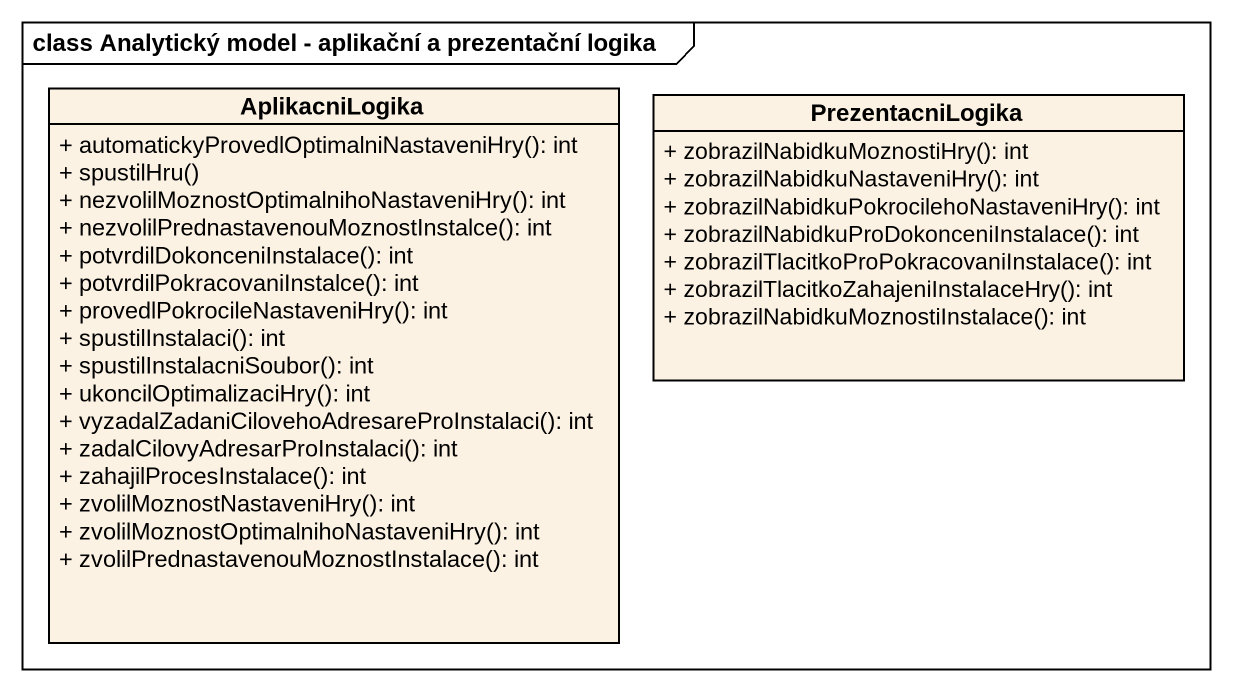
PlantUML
@startuml
mainframe class Analytický model - aplikační a prezentační logika
hide circle
hide empty members
skinparam classAttributeIconSize 0
class AplikacniLogika {
  + automatickyProvedlOptimalniNastaveniHry(): int
  + spustilHru()
  + nezvolilMoznostOptimalnihoNastaveniHry(): int
  + nezvolilPrednastavenouMoznostInstalce(): int
  + potvrdilDokonceniInstalace(): int
  + potvrdilPokracovaniInstalce(): int
  + provedlPokrocileNastaveniHry(): int
  + spustilInstalaci(): int
  + spustilInstalacniSoubor(): int
  + ukoncilOptimalizaciHry(): int
  + vyzadalZadaniCilovehoAdresareProInstalaci(): int
  + zadalCilovyAdresarProInstalaci(): int
  + zahajilProcesInstalace(): int
  + zvolilMoznostNastaveniHry(): int
  + zvolilMoznostOptimalnihoNastaveniHry(): int
  + zvolilPrednastavenouMoznostInstalace(): int
}
class PrezentacniLogika {
  + zobrazilNabidkuMoznostiHry(): int
  + zobrazilNabidkuNastaveniHry(): int
  + zobrazilNabidkuPokrocilehoNastaveniHry(): int
  + zobrazilNabidkuProDokonceniInstalace(): int
  + zobrazilTlacitkoProPokracovaniInstalace(): int
  + zobrazilTlacitkoZahajeniInstalaceHry(): int
  + zobrazilNabidkuMoznostiInstalace(): int
}
@enduml
